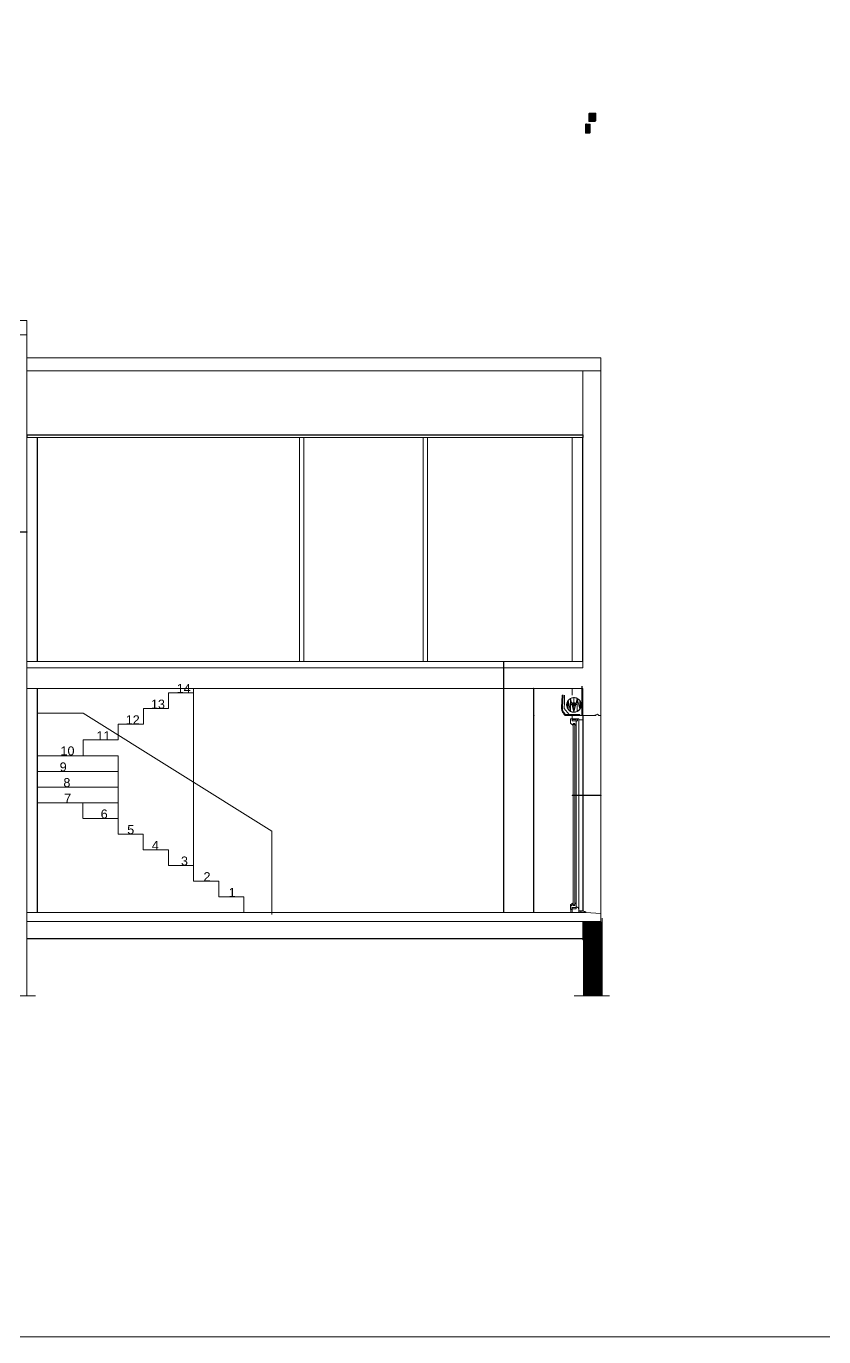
# Model space of a CAD drawing. Header units: metres. Extents: x -12536 to 12621, y -17191 to 9596.
# Drawn here: x -10235 to -9346, y -5461 to -3999 of the extents above; entities that cross this region are included whole.
import ezdxf
from ezdxf.lldxf.tags import DXFTag

# ---------------------------------------------------------------- set-up
doc = ezdxf.new("R2010")
doc.units = ezdxf.units.M
doc.header["$MEASUREMENT"] = 0
doc.header["$PDMODE"] = 2
doc.header["$PDSIZE"] = 0.25
doc.layers.add('B-HAC', color=8, linetype='Continuous', lineweight=9)
doc.layers.add('Calque commun', color=7, linetype='Continuous')
doc.layers.add('Cotations', color=7, linetype='Continuous')
doc.styles.add('Arial3', font='arial.ttf', dxfattribs={"height": 0.1})
doc.styles.add('Arial4', font='arial.ttf', dxfattribs={"height": 0.165})
doc.styles.add('Verdana3', font='verdana.ttf', dxfattribs={"height": 0.064})
tags = doc.linetypes.add('HIDDEN', pattern=[0.375, 0.25, -0.125]).pattern_tags.tags
tags[6:7] = [DXFTag(74, 4), DXFTag(75, 0), DXFTag(340, '0'), DXFTag(46, 1.0), DXFTag(50, 0.0), DXFTag(44, 0.0), DXFTag(45, 0.0)]
tags[4:5] = [DXFTag(74, 4), DXFTag(75, 0), DXFTag(340, '0'), DXFTag(46, 1.0), DXFTag(50, 0.0), DXFTag(44, 0.0), DXFTag(45, 0.0)]
tags = doc.linetypes.add('HIDDENX2', pattern=[0.75, 0.5, -0.25]).pattern_tags.tags
tags[6:7] = [DXFTag(74, 4), DXFTag(75, 0), DXFTag(340, '0'), DXFTag(46, 1.0), DXFTag(50, 0.0), DXFTag(44, 0.0), DXFTag(45, 0.0)]
tags[4:5] = [DXFTag(74, 4), DXFTag(75, 0), DXFTag(340, '0'), DXFTag(46, 1.0), DXFTag(50, 0.0), DXFTag(44, 0.0), DXFTag(45, 0.0)]
doc.dimstyles.new('DIM26', dxfattribs={"dimtxt": 0.1, "dimasz": 0.025, "dimexe": 0.1, "dimexo": 0, "dimgap": 5e-05, "dimtad": 1, "dimzin": 1, "dimdsep": 46, "dimtxsty": 'Arial4', "dimblk": 'ORIGIN', "dimcen": 0.09, "dimdle": 0.1, "dimadec": 0, "dimazin": 0, "dimtfac": 1, "dimtdec": 4, "dimtix": 1, "dimtofl": 0, "dimtmove": 0, "dimatfit": 3, "dimfxl": 0.1, "dimfxlon": 1, "dimfrac": 2, "dimtolj": 1, "dimtzin": 0, "dimarcsym": 2})
doc.dimstyles.new('DIM27', dxfattribs={"dimtxt": 0.064, "dimasz": 0.035, "dimexe": 0.05, "dimexo": 0, "dimgap": 0.05, "dimtad": 1, "dimzin": 1, "dimdsep": 46, "dimtxsty": 'Verdana3', "dimblk": 'ORIGIN', "dimcen": 0.09, "dimdle": 0.05, "dimadec": 0, "dimazin": 0, "dimtfac": 1, "dimtdec": 4, "dimtix": 1, "dimtofl": 0, "dimtmove": 0, "dimatfit": 3, "dimfxl": 0.05, "dimfxlon": 1, "dimfrac": 2, "dimtolj": 1, "dimtzin": 0, "dimarcsym": 2})

# ---------------------------------------------------------------- blocks, each defined once
blk = doc.blocks.new('_ORIGIN')
at = {"color": 0, "linetype": 'ByBlock', "lineweight": -2}
blk.add_line((0, 0), (-1, 0), dxfattribs=at)
blk.add_circle((0, 0), 0.5, dxfattribs=at)
blk = doc.blocks.new('*D1782')
at = {"layer": 'Cotations', "color": 0, "linetype": 'ByBlock', "lineweight": -2, "transparency": 16777216}
for p, q in [((-9702.4, -4707.8), (-9702.5, -4707.8)), ((-9702.4, -4737.8), (-9702.4, -4707.8)), ((-9702.4, -4737.8), (-9702.5, -4737.8))]:
    blk.add_line(p, q, dxfattribs=at)
at = {"layer": 'Defpoints', "color": 0, "linetype": 'Continuous', "transparency": 16777216}
for p in [(-9702.4, -4707.8), (-9702.4, -4707.8), (-9702.4, -4737.8)]:
    blk.add_point(p, dxfattribs=at)
at = {"layer": 'Cotations', "color": 0, "linetype": 'Continuous', "lineweight": -2, "transparency": 16777216, "xscale": 0.02500000037252903, "yscale": 0.02500000037252903, "zscale": 0.02500000037252903}
for p, rotation in [((-9702.4, -4707.8), 90), ((-9702.4, -4737.8), 270)]:
    blk.add_blockref('_ORIGIN', p, dxfattribs=dict(at, rotation=rotation))
at = {"layer": 'Cotations', "color": 7, "linetype": 'Continuous', "lineweight": 5, "transparency": 16777216, "insert": (-9702.4, -4722.8), "char_height": 0.165, "attachment_point": 8, "rotation": 90, "line_spacing_factor": 0.776067, "style": 'Arial4'}
blk.add_mtext('\\A1;30.00', dxfattribs=at)
blk = doc.blocks.new('*D1794')
at = {"layer": 'Cotations', "color": 0, "linetype": 'ByBlock', "lineweight": -2, "transparency": 16777216}
for p, q in [((-9702.4, -4737.8), (-9702.5, -4737.8)), ((-9702.4, -4987.8), (-9702.4, -4737.8)), ((-9702.4, -4987.8), (-9702.5, -4987.8))]:
    blk.add_line(p, q, dxfattribs=at)
at = {"layer": 'Defpoints', "color": 0, "linetype": 'Continuous', "transparency": 16777216}
for p in [(-9702.4, -4737.8), (-9702.4, -4737.8), (-9702.4, -4987.8)]:
    blk.add_point(p, dxfattribs=at)
at = {"layer": 'Cotations', "color": 0, "linetype": 'Continuous', "lineweight": -2, "transparency": 16777216, "xscale": 0.02500000037252903, "yscale": 0.02500000037252903, "zscale": 0.02500000037252903}
for p, rotation in [((-9702.4, -4737.8), 90), ((-9702.4, -4987.8), 270)]:
    blk.add_blockref('_ORIGIN', p, dxfattribs=dict(at, rotation=rotation))
at = {"layer": 'Cotations', "color": 7, "linetype": 'Continuous', "lineweight": 5, "transparency": 16777216, "insert": (-9702.4, -4862.8), "char_height": 0.165, "attachment_point": 8, "rotation": 90, "line_spacing_factor": 0.776067, "style": 'Arial4'}
blk.add_mtext('\\A1;250.00', dxfattribs=at)
blk = doc.blocks.new('*D1796')
at = {"layer": 'Calque commun', "color": 0, "linetype": 'ByBlock', "lineweight": -2, "transparency": 16777216}
for p, q in [((-10254.3, -4563.2), (-10254.3, -4563.3)), ((-10254.3, -4563.3), (-10234.4, -4563.3)), ((-10234.3, -4563.3), (-10234.4, -4563.3)), ((-10234.3, -4563.2), (-10234.3, -4563.3))]:
    blk.add_line(p, q, dxfattribs=at)
at = {"layer": 'Calque commun', "color": 0, "linetype": 'Continuous', "lineweight": -2, "transparency": 16777216}
blk.add_line((-10234.3, -4563.3), (-10234.2, -4563.3), dxfattribs=at)
at = {"layer": 'Defpoints', "color": 0, "linetype": 'Continuous', "transparency": 16777216}
for p in [(-10254.3, -4530.7), (-10234.3, -4530.7), (-10234.3, -4563.3)]:
    blk.add_point(p, dxfattribs=at)
at = {"layer": 'Calque commun', "color": 0, "linetype": 'Continuous', "lineweight": -2, "transparency": 16777216, "xscale": 0.03500000014901161, "yscale": 0.03500000014901161, "zscale": 0.03500000014901161, "rotation": 180}
for p in [(-10254.3, -4563.3), (-10234.3, -4563.3)]:
    blk.add_blockref('_ORIGIN', p, dxfattribs=at)
at = {"layer": 'Calque commun', "color": 170, "linetype": 'Continuous', "lineweight": 5, "transparency": 16777216, "insert": (-10244.3, -4563.2), "char_height": 0.064, "attachment_point": 8, "line_spacing_factor": 0.770449, "style": 'Verdana3'}
blk.add_mtext('\\A1;20.00', dxfattribs=at)
blk = doc.blocks.new('*D1806')
at = {"layer": 'Cotations', "color": 0, "linetype": 'ByBlock', "lineweight": -2, "transparency": 16777216}
for p, q in [((-9669, -4767.8), (-9669.2, -4767.8)), ((-9669.1, -4987.8), (-9669.1, -4767.8)), ((-9669, -4987.8), (-9669.2, -4987.8))]:
    blk.add_line(p, q, dxfattribs=at)
at = {"layer": 'Defpoints', "color": 0, "linetype": 'Continuous', "transparency": 16777216}
for p in [(-9669.1, -4767.8), (-9655.1, -4767.8), (-9655.1, -4987.8)]:
    blk.add_point(p, dxfattribs=at)
at = {"layer": 'Cotations', "color": 0, "linetype": 'Continuous', "lineweight": -2, "transparency": 16777216, "xscale": 0.02500000037252903, "yscale": 0.02500000037252903, "zscale": 0.02500000037252903}
for p, rotation in [((-9669.1, -4767.8), 90), ((-9669.1, -4987.8), 270)]:
    blk.add_blockref('_ORIGIN', p, dxfattribs=dict(at, rotation=rotation))
at = {"layer": 'Cotations', "color": 7, "linetype": 'Continuous', "lineweight": 5, "transparency": 16777216, "insert": (-9669.1, -4877.8), "char_height": 0.165, "attachment_point": 8, "rotation": 90, "line_spacing_factor": 0.776067, "style": 'Arial4'}
blk.add_mtext('\\A1;220.00', dxfattribs=at)
blk = doc.blocks.new('*D1807')
at = {"layer": 'Cotations', "color": 0, "linetype": 'ByBlock', "lineweight": -2, "transparency": 16777216}
for p, q in [((-9626.3, -4856.9), (-9626.3, -4857.1)), ((-9626.3, -4857), (-9614.3, -4857)), ((-9614.3, -4856.9), (-9614.3, -4857.1))]:
    blk.add_line(p, q, dxfattribs=at)
at = {"layer": 'Defpoints', "color": 0, "linetype": 'Continuous', "transparency": 16777216}
for p in [(-9626.3, -4737.8), (-9614.3, -4737.8), (-9614.3, -4857)]:
    blk.add_point(p, dxfattribs=at)
at = {"layer": 'Cotations', "color": 0, "linetype": 'Continuous', "lineweight": -2, "transparency": 16777216, "xscale": 0.02500000037252903, "yscale": 0.02500000037252903, "zscale": 0.02500000037252903, "rotation": 180}
blk.add_blockref('_ORIGIN', (-9626.3, -4857), dxfattribs=at)
at = {"layer": 'Cotations', "color": 0, "linetype": 'Continuous', "lineweight": -2, "transparency": 16777216, "xscale": 0.02500000037252903, "yscale": 0.02500000037252903, "zscale": 0.02500000037252903}
blk.add_blockref('_ORIGIN', (-9614.3, -4857), dxfattribs=at)
at = {"layer": 'Cotations', "color": 7, "linetype": 'Continuous', "lineweight": 5, "transparency": 16777216, "insert": (-9620.3, -4857), "char_height": 0.165, "attachment_point": 8, "line_spacing_factor": 0.776067, "style": 'Arial4'}
blk.add_mtext('\\A1;12.00', dxfattribs=at)
blk = doc.blocks.new('*D1808')
at = {"layer": 'Cotations', "color": 0, "linetype": 'ByBlock', "lineweight": -2, "transparency": 16777216}
for p, q in [((-9614.3, -4856.9), (-9614.3, -4857.1)), ((-9614.3, -4857), (-9594.3, -4857)), ((-9594.3, -4856.9), (-9594.3, -4857.1))]:
    blk.add_line(p, q, dxfattribs=at)
at = {"layer": 'Defpoints', "color": 0, "linetype": 'Continuous', "transparency": 16777216}
for p in [(-9594.3, -4728.4), (-9614.3, -4737.8), (-9594.3, -4857)]:
    blk.add_point(p, dxfattribs=at)
at = {"layer": 'Cotations', "color": 0, "linetype": 'Continuous', "lineweight": -2, "transparency": 16777216, "xscale": 0.02500000037252903, "yscale": 0.02500000037252903, "zscale": 0.02500000037252903, "rotation": 180}
blk.add_blockref('_ORIGIN', (-9614.3, -4857), dxfattribs=at)
at = {"layer": 'Cotations', "color": 0, "linetype": 'Continuous', "lineweight": -2, "transparency": 16777216, "xscale": 0.02500000037252903, "yscale": 0.02500000037252903, "zscale": 0.02500000037252903}
blk.add_blockref('_ORIGIN', (-9594.3, -4857), dxfattribs=at)
at = {"layer": 'Cotations', "color": 7, "linetype": 'Continuous', "lineweight": 5, "transparency": 16777216, "insert": (-9604.3, -4857), "char_height": 0.165, "attachment_point": 8, "line_spacing_factor": 0.776067, "style": 'Arial4'}
blk.add_mtext('\\A1;20.00', dxfattribs=at)
blk = doc.blocks.new('*D1809')
at = {"layer": 'Cotations', "color": 0, "linetype": 'ByBlock', "lineweight": -2, "transparency": 16777216}
for p, q in [((-9669, -4737.8), (-9669.2, -4737.8)), ((-9669.1, -4767.8), (-9669.1, -4737.8)), ((-9669, -4767.8), (-9669.2, -4767.8))]:
    blk.add_line(p, q, dxfattribs=at)
at = {"layer": 'Defpoints', "color": 0, "linetype": 'Continuous', "transparency": 16777216}
for p in [(-9669.1, -4737.8), (-9655.1, -4737.8), (-9655.1, -4767.8)]:
    blk.add_point(p, dxfattribs=at)
at = {"layer": 'Cotations', "color": 0, "linetype": 'Continuous', "lineweight": -2, "transparency": 16777216, "xscale": 0.02500000037252903, "yscale": 0.02500000037252903, "zscale": 0.02500000037252903}
for p, rotation in [((-9669.1, -4737.8), 90), ((-9669.1, -4767.8), 270)]:
    blk.add_blockref('_ORIGIN', p, dxfattribs=dict(at, rotation=rotation))
at = {"layer": 'Cotations', "color": 7, "linetype": 'Continuous', "lineweight": 5, "transparency": 16777216, "insert": (-9669.1, -4752.8), "char_height": 0.165, "attachment_point": 8, "rotation": 90, "line_spacing_factor": 0.776067, "style": 'Arial4'}
blk.add_mtext('\\A1;30.00', dxfattribs=at)

msp = doc.modelspace()

# ---------------------------------------------------------------- hatches: boundary and pattern name
at = {"layer": 'B-HAC'}
h = msp.add_hatch(dxfattribs=at)
h.set_pattern_fill('ANSI32', color=1, angle=-90)
h.set_pattern_definition([(315, (-5661.06464, -9397.60218), (0.265165043, 0.265165043), []), (315, (-5661.06464, -9397.77895), (0.265165043, 0.265165043), [])])
h.paths.add_polyline_path([(-9593.725, -4998.015), (-9593.565, -5080.602), (-9613.565, -5080.602), (-9613.725, -4998.015)])
h.paths.add_polyline_path([(-9611.502, -4108.174), (-9605.993, -4108.248), (-9605.993, -4118.592), (-9611.502, -4118.517)])
h.paths.add_polyline_path([(-9607.592, -4096.016), (-9599.759, -4095.972), (-9599.733, -4105.244), (-9607.566, -4105.288)])

# ---------------------------------------------------------------- linework, layer by layer
at = {"layer": 'Calque commun', "color": 7, "linetype": 'Continuous', "lineweight": 20}
for p, q in [((-10234.316, -4369.016), (-10234.316, -4343.391)), ((-10234.316, -4369.016), (-10234.316, -5080.714)), ((-9594.317, -4369.016), (-9594.317, -4487.817)), ((-9614.316, -4487.817), (-9614.316, -4383.658)), ((-9613.994, -4454.817), (-10233.994, -4454.817)), ((-10233.994, -4457.817), (-10233.994, -4454.817)), ((-9613.994, -4457.817), (-10233.994, -4457.817)), ((-10222.316, -4707.817), (-10222.316, -4457.817)), ((-9626.321, -4458.317), (-9626.321, -4707.817)), ((-9613.994, -4457.817), (-9613.994, -4454.817)), ((-9594.285, -4467.951), (-9594.322, -4477.364)), ((-9614.322, -4487.817), (-9614.322, -4714.817)), ((-9594.322, -4477.364), (-9594.322, -4477.364)), ((-9594.317, -4767.816), (-9594.317, -4487.817)), ((-10234.316, -4737.817), (-9614.316, -4737.817)), ((-10222.316, -4987.817), (-10222.316, -4737.817)), ((-9626.316, -4737.816), (-9626.316, -4745.449)), ((-9614.316, -4737.816), (-9614.316, -4767.816)), ((-9614.316, -4767.815), (-9614.316, -4737.816)), ((-9614.316, -4737.817), (-9614.316, -4767.816)), ((-9626.317, -4771.618), (-9618.808, -4771.618)), ((-9618.808, -4771.618), (-9626.317, -4771.618)), ((-9613.976, -4767.816), (-9626.316, -4767.816)), ((-9626.316, -4770.758), (-9626.316, -4767.816)), ((-9626.316, -4767.816), (-9626.316, -4771.618)), ((-9618.808, -4771.618), (-9618.808, -4772.815)), ((-9618.808, -4772.815), (-9618.808, -4771.618)), ((-9614.316, -4772.815), (-9618.808, -4772.815)), ((-9601.966, -4767.816), (-9614.316, -4767.816)), ((-9614.316, -4767.816), (-9614.316, -4772.815)), ((-9599.495, -4767.816), (-9614.316, -4767.816)), ((-9601.966, -4767.815), (-9597.965, -4766.658)), ((-9597.965, -4766.658), (-9596.465, -4767.815)), ((-9596.465, -4767.816), (-9594.317, -4767.816)), ((-10234.316, -4987.817), (-9614.316, -4987.817)), ((-10234.316, -4997.819), (-9594.317, -4997.819)), ((-9626.316, -4987.817), (-9610.868, -4987.817)), ((-9614.315, -5016.819), (-9614.315, -4997.819)), ((-9610.868, -4987.817), (-9594.317, -4988.922)), ((-9594.317, -5007.809), (-9594.317, -4988.922)), ((-9614.315, -5016.819), (-10234.316, -5016.819)), ((-9614.315, -5016.819), (-9594.317, -5016.819)), ((-9614.315, -5018.162), (-9614.315, -5016.819)), ((-9594.317, -5018.162), (-9614.315, -5018.162)), ((-9594.317, -5016.819), (-9594.317, -5018.162))]:
    msp.add_line(p, q, dxfattribs=at)
at = {"layer": 'Calque commun', "color": 5, "linetype": 'ByBlock', "lineweight": -2}
msp.add_line((-10233.994, -4454.817), (-9613.994, -4454.817), dxfattribs=at)
at = {"layer": 'Calque commun', "color": 7, "linetype": 'Continuous', "lineweight": 5}
for p, q in [((-10222.316, -4457.817), (-10222.316, -4707.817)), ((-10234.656, -4707.817), (-10222.316, -4707.817)), ((-10222.316, -4707.817), (-10234.316, -4707.817)), ((-10222.316, -4707.817), (-10234.316, -4707.817)), ((-10222.316, -4737.817), (-10222.316, -4987.817)), ((-9634.897, -4753.378), (-9634.897, -4745.449)), ((-9635.178, -4760.327), (-9634.897, -4753.378)), ((-9629.612, -4766.708), (-9635.178, -4760.327)), ((-9629.612, -4766.708), (-9635.178, -4760.327)), ((-9627.866, -4755.572), (-9620.859, -4755.572)), ((-9624.46, -4759.542), (-9624.46, -4752.059)), ((-9628.116, -4771.618), (-9626.317, -4771.618)), ((-9628.116, -4776.618), (-9628.116, -4771.618)), ((-9628.116, -4771.618), (-9626.317, -4771.618)), ((-9628.116, -4776.618), (-9628.116, -4771.618)), ((-9625.042, -4779.052), (-9628.116, -4776.618)), ((-9625.042, -4779.052), (-9628.116, -4776.618)), ((-9626.317, -4767.816), (-9614.316, -4767.816)), ((-9626.317, -4767.816), (-9614.316, -4767.816)), ((-9613.976, -4767.816), (-9626.317, -4767.816)), ((-9626.317, -4772.316), (-9626.317, -4767.816)), ((-9626.317, -4772.316), (-9626.317, -4767.816)), ((-9626.317, -4771.618), (-9626.317, -4773.815)), ((-9626.317, -4771.618), (-9626.317, -4773.815)), ((-9621.817, -4772.316), (-9626.317, -4772.316)), ((-9621.817, -4772.316), (-9626.317, -4772.316)), ((-9626.317, -4773.815), (-9621.817, -4773.815)), ((-9626.317, -4773.815), (-9621.817, -4773.815)), ((-9613.976, -4767.816), (-9626.316, -4767.816)), ((-9623.042, -4777.083), (-9625.042, -4777.083)), ((-9625.042, -4777.083), (-9625.042, -4779.052)), ((-9623.042, -4777.083), (-9625.042, -4777.083)), ((-9625.042, -4777.083), (-9625.042, -4779.052)), ((-9625.042, -4777.083), (-9625.042, -4979.851)), ((-9623.042, -4777.891), (-9625.042, -4777.891)), ((-9623.042, -4777.891), (-9625.042, -4777.891)), ((-9623.042, -4777.891), (-9623.042, -4777.083)), ((-9623.042, -4777.891), (-9623.042, -4777.083)), ((-9623.042, -4777.083), (-9623.042, -4979.851)), ((-9621.817, -4777.891), (-9623.042, -4779.048)), ((-9623.042, -4779.048), (-9623.042, -4777.891)), ((-9621.817, -4777.891), (-9623.042, -4779.048)), ((-9623.042, -4779.048), (-9623.042, -4777.891)), ((-9621.817, -4773.815), (-9621.817, -4772.316)), ((-9621.817, -4773.815), (-9621.817, -4772.316)), ((-9620.317, -4773.815), (-9621.817, -4774.816)), ((-9621.817, -4774.816), (-9621.817, -4773.815)), ((-9621.817, -4773.815), (-9621.817, -4777.891)), ((-9620.317, -4773.815), (-9621.817, -4774.816)), ((-9621.817, -4774.816), (-9621.817, -4773.815)), ((-9621.817, -4773.815), (-9621.817, -4777.891)), ((-9621.817, -4777.891), (-9621.817, -4978.048)), ((-9620.317, -4772.316), (-9620.317, -4773.815)), ((-9620.317, -4772.316), (-9620.317, -4773.815)), ((-9618.808, -4772.815), (-9618.815, -4985.817)), ((-9614.316, -4772.815), (-9614.316, -4985.817)), ((-9613.976, -4767.816), (-9613.976, -4986.72)), ((-9594.317, -4767.816), (-9594.317, -4991.008)), ((-9625.042, -4976.888), (-9628.116, -4979.322)), ((-9628.116, -4979.322), (-9628.116, -4984.322)), ((-9628.116, -4984.322), (-9626.317, -4984.322)), ((-9626.317, -4979.816), (-9627.816, -4979.816)), ((-9627.816, -4979.816), (-9627.816, -4987.816)), ((-9626.317, -4978.935), (-9626.317, -4979.345)), ((-9626.317, -4987.624), (-9626.317, -4982.124)), ((-9626.317, -4982.124), (-9621.817, -4982.124)), ((-9626.317, -4983.624), (-9621.817, -4983.624)), ((-9621.817, -4983.624), (-9626.317, -4983.624)), ((-9623.042, -4979.258), (-9625.042, -4979.258)), ((-9623.042, -4979.851), (-9625.042, -4979.851)), ((-9621.817, -4978.048), (-9623.042, -4976.892)), ((-9621.817, -4982.124), (-9621.817, -4978.048)), ((-9621.817, -4983.624), (-9621.817, -4980.84)), ((-9620.317, -4982.124), (-9621.817, -4981.124)), ((-9621.817, -4982.124), (-9621.817, -4983.624)), ((-9619.256, -4981.898), (-9620.317, -4982.124)), ((-9618.815, -4985.817), (-9619.256, -4981.898))]:
    msp.add_line(p, q, dxfattribs=at)
at = {"layer": 'Calque commun', "color": 3, "linetype": 'ByBlock', "lineweight": -2}
for p, q in [((-10222.316, -4707.817), (-10222.316, -4457.817)), ((-9614.322, -4707.817), (-9614.322, -4457.817)), ((-9615.065, -4746.559), (-9615.065, -4735.422)), ((-10222.316, -4987.817), (-10222.316, -4737.817)), ((-10234.314, -5016.819), (-9614.316, -5016.819))]:
    msp.add_line(p, q, dxfattribs=at)
at = {"layer": 'Calque commun', "color": 15, "linetype": 'Continuous', "lineweight": 20}
for p, q in [((-9930.353, -4457.817), (-9930.353, -4707.817)), ((-9925.353, -4457.817), (-9930.353, -4457.817)), ((-9925.353, -4457.817), (-9925.353, -4707.817)), ((-9792.353, -4457.817), (-9792.353, -4707.817)), ((-9787.353, -4457.817), (-9792.353, -4457.817)), ((-9787.353, -4457.817), (-9787.353, -4707.817)), ((-9925.353, -4707.817), (-9930.353, -4707.817)), ((-9787.353, -4707.817), (-9792.353, -4707.817))]:
    msp.add_line(p, q, dxfattribs=at)
at = {"layer": 'Calque commun', "color": 20, "linetype": 'Continuous', "lineweight": 5}
for p, q in [((-10048.342, -4952.816), (-10048.313, -4737.817)), ((-10132.312, -4882.812), (-10132.114, -4882.812))]:
    msp.add_line(p, q, dxfattribs=at)
at = {"layer": 'Calque commun', "color": 7, "linetype": 'HIDDEN', "lineweight": 20}
msp.add_line((-9592.816, -4994.022), (-9592.816, -5080.714), dxfattribs=at)
at = {"layer": 'Calque commun', "color": 7, "linetype": 'HIDDENX2', "lineweight": 20}
for p, q in [((-10224.713, -5080.713), (-10263.919, -5080.713)), ((-9584.714, -5080.713), (-9623.919, -5080.713))]:
    msp.add_line(p, q, dxfattribs=at)
at = {"layer": 'Calque commun', "color": 20, "linetype": 'Continuous', "lineweight": 5}
for points in [[(-10076.313, -4760.317, 0), (-10076.313, -4742.817, 0), (-10048.313, -4742.817, 0)], [(-10104.312, -4777.817, 0), (-10104.312, -4760.317, 0), (-10076.313, -4760.317, 0)], [(-10132.312, -4795.318, 0), (-10132.312, -4777.817, 0), (-10104.312, -4777.817, 0)], [(-10171.452, -4812.818, 0), (-10171.452, -4795.318, 0), (-10132.312, -4795.318, 0)], [(-10171.65, -4882.811, 0), (-10171.65, -4865.311, 0), (-10222.314, -4865.311, 0)], [(-10132.312, -4900.312, 0), (-10132.312, -4882.812, 0), (-10171.452, -4882.812, 0)], [(-10104.423, -4917.813, 0), (-10104.423, -4900.313, 0), (-10132.45, -4900.313, 0)], [(-10076.396, -4935.314, 0), (-10076.396, -4917.814, 0), (-10104.423, -4917.814, 0)], [(-10048.37, -4952.815, 0), (-10048.37, -4935.315, 0), (-10076.396, -4935.315, 0)], [(-10020.343, -4970.316, 0), (-10020.343, -4952.816, 0), (-10048.37, -4952.816, 0)], [(-9992.316, -4987.817, 0), (-9992.316, -4970.317, 0), (-10020.343, -4970.317, 0)]]:
    msp.add_polyline3d(points, dxfattribs=at)
at = {"layer": 'Cotations', "color": 20, "linetype": 'Continuous', "lineweight": 5}
for p, q in [((-10222.314, -4765.311), (-10171.464, -4765.311)), ((-10132.312, -4865.318), (-10132.312, -4882.812)), ((-9961.159, -4987.818), (-9961.159, -4896.949))]:
    msp.add_line(p, q, dxfattribs=at)
msp.add_polyline3d([(-10171.464, -4765.311, 0), (-9961.159, -4896.949, 0), (-9961.159, -4989.819, 0)], dxfattribs=at)

# ---------------------------------------------------------------- texts
at = {"layer": 'Calque commun', "color": 5, "linetype": 'ByBlock', "lineweight": -2, "style": 'Arial3'}
for s, p in [('8', (-10193.436, -4847.818)), ('7', (-10192.585, -4865.311)), ('6', (-10151.882, -4882.812)), ('5', (-10122.293, -4900.313)), ('4', (-10094.824, -4917.814)), ('3', (-10062.383, -4935.315)), ('2', (-10037.254, -4952.816)), ('1', (-10009.2, -4970.317))]:
    msp.add_text(s, height=10, dxfattribs=at).set_placement(p)
at = {"layer": 'Cotations', "color": 5, "linetype": 'ByBlock', "lineweight": -2, "style": 'Arial3'}
for s, p in [('14', (-10067.041, -4742.817)), ('13', (-10095.794, -4760.317)), ('12', (-10123.926, -4777.817)), ('11', (-10156.567, -4795.539)), ('10', (-10196.655, -4812.451)), ('9', (-10197.575, -4830.318))]:
    msp.add_text(s, height=10, dxfattribs=at).set_placement(p)

# ---------------------------------------------------------------- dimensions: what is measured, and where the dimension line sits
at = {"layer": 'Calque commun', "color": 5, "linetype": 'Continuous', "lineweight": 5}
dim = msp.add_aligned_dim(p1=(-10254.315, -4530.658), p2=(-10234.316, -4530.658), distance=-32.628, dimstyle='DIM27', override={"dimclrt": 170}, dxfattribs=at)
dim.commit()
dim.dimension.update_dxf_attribs({"geometry": '*D1796', "text_midpoint": (-10244.315, -4563.203)})
at = {"layer": 'Cotations', "color": 14, "linetype": 'Continuous', "lineweight": 5}
for p1, p2, distance, picture, middle in [((-9702.422, -4737.817), (-9702.422, -4707.817), 0, '*D1782', (-9702.506, -4722.817)), ((-9702.422, -4987.818), (-9702.422, -4737.817), 0, '*D1794', (-9702.506, -4862.818)), ((-9655.103, -4767.816), (-9655.103, -4737.816), 13.972, '*D1809', (-9669.16, -4752.816)), ((-9626.316, -4737.816), (-9614.316, -4737.816), -119.148, '*D1807', (-9620.316, -4856.88)), ((-9655.103, -4987.816), (-9655.103, -4767.816), 13.972, '*D1806', (-9669.16, -4877.816))]:
    dim = msp.add_aligned_dim(p1=p1, p2=p2, distance=distance, dimstyle='DIM26', override={"dimclrt": 7}, dxfattribs=at)
    dim.commit()
    dim.dimension.update_dxf_attribs({"geometry": picture, "text_midpoint": middle})
dim = msp.add_linear_dim(base=(-9594.317, -4856.964), p1=(-9614.316, -4737.816), p2=(-9594.317, -4728.369), dimstyle='DIM26', override={"dimclrt": 7}, dxfattribs=at)
dim.commit()
dim.dimension.update_dxf_attribs({"geometry": '*D1808', "text_midpoint": (-9604.316, -4856.88)})

# ---------------------------------------------------------------- meshes
at = {"layer": 'Calque commun', "color": 7, "linetype": 'Continuous', "lineweight": 5}
mesh = msp.add_polyface(dxfattribs=at)
corners = [(-6352.223, -1261.028), (-12352.223, -1261.028), (-12352.223, -5461.028), (-6352.223, -5461.028)]
mesh.append_faces([[corners[k] for k in face] for face in [(0, 1, 2, 3)]], dxfattribs={"color": 7})
at = {"layer": 'Calque commun', "color": 7, "linetype": 'Continuous', "lineweight": 20}
mesh = msp.add_polyface(dxfattribs=at)
corners = [(-10234.316, -4327.485), (-10894.314, -4327.485), (-10894.314, -4343.391), (-10234.316, -4343.391)]
mesh.append_faces([[corners[k] for k in face] for face in [(0, 1, 2, 3)]], dxfattribs={"color": 7})
mesh = msp.add_polyface(dxfattribs=at)
corners = [(-10896.316, -4383.658), (-12196.239, -4383.658), (-12196.239, -4369.016), (-10896.316, -4369.016), (-9594.123, -4383.658), (-10234.316, -4383.658), (-10234.316, -4369.016), (-9594.123, -4369.016)]
mesh.append_faces([[corners[k] for k in face] for face in [(0, 1, 2, 3), (4, 5, 6, 7)]], dxfattribs={"color": 7})
mesh = msp.add_polyface(dxfattribs=at)
corners = [(-10234.316, -4714.817), (-10234.316, -4707.817), (-9614.316, -4707.817), (-9614.316, -4714.817)]
mesh.append_faces([[corners[k] for k in face] for face in [(0, 1, 2, 3)]], dxfattribs={"color": 7})
at = {"layer": 'Calque commun', "color": 7, "linetype": 'Continuous', "lineweight": 5}
mesh = msp.add_polyface(dxfattribs=at)
corners = [(-9637.122, -4758.941), (-9638.112, -4758.941), (-9637.204, -4745.449), (-9635.304, -4766.519), (-9635.874, -4765.801), (-9634.84, -4765.522), (-9637.085, -4759.827), (-9637.968, -4760.768), (-9638.076, -4759.857), (-9634.003, -4767.81), (-9633.629, -4766.816), (-9617.82, -4767.81), (-9634.262, -4766.194), (-9636.536, -4762.424), (-9636.211, -4763.249), (-9637.221, -4763.409), (-9635.36, -4764.803), (-9636.385, -4765.04), (-9636.835, -4764.241), (-9635.818, -4764.044), (-9636.289, -4745.449), (-9634.679, -4767.19), (-9636.975, -4760.707), (-9617.82, -4766.815), (-9636.791, -4761.574), (-9637.539, -4762.55), (-9637.789, -4761.667), (-9615.317, -4745.449), (-9614.316, -4745.449), (-9614.316, -4767.816), (-9615.317, -4767.816)]
mesh.append_faces([[corners[k] for k in face] for face in [(11, 10, 23)]], dxfattribs={"vtx0": -1, "color": 7})
mesh.append_faces([[corners[k] for k in face] for face in [(9, 10, 11), (3, 12, 21)]], dxfattribs={"vtx0": -1, "vtx1": -1, "color": 7})
mesh.append_faces([[corners[k] for k in face] for face in [(0, 1, 2), (6, 7, 8), (3, 5, 12), (16, 4, 17), (22, 26, 7), (24, 25, 26), (27, 28, 29), (0, 8, 1), (13, 15, 25)]], dxfattribs={"vtx0": -1, "vtx2": -1, "color": 7})
mesh.append_faces([[corners[k] for k in face] for face in [(30, 27, 29)]], dxfattribs={"vtx1": -1, "color": 7})
mesh.append_faces([[corners[k] for k in face] for face in [(3, 4, 5), (13, 14, 15), (17, 18, 19), (20, 0, 2), (14, 19, 18), (9, 21, 10), (6, 22, 7), (16, 5, 4), (18, 15, 14), (24, 13, 25), (22, 24, 26), (0, 6, 8), (12, 10, 21), (19, 16, 17)]], dxfattribs={"vtx1": -1, "vtx2": -1, "color": 7})
mesh = msp.add_polyface(dxfattribs=at)
corners = [(-9614.316, -4745.449), (-9614.316, -4767.816), (-9615.317, -4767.816), (-9633.629, -4766.816), (-9617.82, -4766.815), (-9617.82, -4767.81), (-9636.385, -4765.04), (-9635.36, -4764.803), (-9635.874, -4765.801), (-9637.789, -4761.667), (-9636.791, -4761.574), (-9637.539, -4762.55), (-9635.304, -4766.519), (-9634.262, -4766.194), (-9634.679, -4767.19), (-9637.221, -4763.409), (-9636.536, -4762.424), (-9634.84, -4765.522), (-9635.818, -4764.044), (-9636.289, -4745.449), (-9637.122, -4758.941), (-9637.204, -4745.449), (-9636.835, -4764.241), (-9636.211, -4763.249), (-9638.112, -4758.941), (-9638.076, -4759.857), (-9636.975, -4760.707), (-9637.968, -4760.768), (-9637.085, -4759.827), (-9634.003, -4767.81), (-9615.317, -4745.449)]
mesh.append_faces([[corners[k] for k in face] for face in [(6, 7, 8), (9, 10, 11), (12, 13, 14), (24, 20, 25), (15, 23, 22), (3, 14, 13)]], dxfattribs={"vtx0": -1, "vtx1": -1, "color": 7})
mesh.append_faces([[corners[k] for k in face] for face in [(8, 7, 17), (6, 18, 7), (22, 23, 18), (26, 9, 27), (15, 16, 23), (3, 5, 29), (28, 27, 25), (3, 29, 14), (12, 17, 13)]], dxfattribs={"vtx0": -1, "vtx2": -1, "color": 7})
mesh.append_faces([[corners[k] for k in face] for face in [(15, 11, 16), (19, 20, 21), (6, 22, 18), (12, 8, 17), (28, 26, 27), (26, 10, 9), (2, 30, 0), (10, 16, 11), (20, 28, 25), (24, 21, 20)]], dxfattribs={"vtx1": -1, "vtx2": -1, "color": 7})
mesh.append_faces([[corners[k] for k in face] for face in [(0, 1, 2), (3, 4, 5)]], dxfattribs={"vtx2": -1, "color": 7})
mesh = msp.add_polyface(dxfattribs=at)
corners = [(-9630.389, -4750.915), (-9627.899, -4748.952), (-9630.784, -4751.417), (-9617.635, -4760.97), (-9616.48, -4753.682), (-9616.48, -4758.705), (-9616.107, -4755.556), (-9616.307, -4754.296), (-9616.182, -4754.922), (-9631.939, -4758.705), (-9631.939, -4753.682), (-9630.784, -4760.97), (-9618.931, -4750.014), (-9619.963, -4749.264), (-9619.432, -4749.618), (-9631.718, -4753.083), (-9631.451, -4752.504), (-9632.336, -4756.193), (-9632.112, -4754.296), (-9632.112, -4758.091), (-9616.307, -4758.091), (-9616.082, -4756.193), (-9620.52, -4748.952), (-9626.721, -4748.464), (-9627.319, -4748.685), (-9625.481, -4764.22), (-9624.209, -4764.32), (-9624.847, -4764.296), (-9622.938, -4764.22), (-9623.572, -4764.296), (-9619.963, -4763.123), (-9620.52, -4763.435), (-9618.931, -4762.373), (-9632.311, -4755.556), (-9632.236, -4754.922), (-9627.899, -4763.435), (-9618.03, -4761.471), (-9626.721, -4763.923), (-9631.451, -4759.883), (-9631.139, -4760.44), (-9627.319, -4763.702), (-9629.487, -4750.014), (-9628.456, -4749.264), (-9632.236, -4757.465), (-9632.311, -4756.831), (-9616.968, -4759.883), (-9617.28, -4760.44), (-9616.701, -4759.304), (-9617.635, -4751.417), (-9617.28, -4751.947), (-9616.968, -4752.504), (-9628.456, -4763.123), (-9628.986, -4762.768), (-9629.487, -4762.373), (-9622.938, -4748.167), (-9622.312, -4748.291), (-9621.698, -4748.464), (-9626.107, -4748.291), (-9625.481, -4748.167), (-9621.698, -4763.923), (-9622.312, -4764.096), (-9616.701, -4753.083), (-9629.956, -4750.447), (-9631.139, -4751.947), (-9626.107, -4764.096), (-9630.389, -4761.471), (-9629.956, -4761.94), (-9618.463, -4761.94), (-9624.209, -4748.067), (-9624.847, -4748.091), (-9621.099, -4763.702), (-9616.107, -4756.831), (-9616.182, -4757.465), (-9628.986, -4749.618), (-9619.432, -4762.768), (-9618.03, -4750.915), (-9618.463, -4750.447), (-9631.718, -4759.304), (-9623.572, -4748.091), (-9621.099, -4748.685)]
mesh.append_faces([[corners[k] for k in face] for face in [(6, 7, 8), (12, 13, 14), (23, 1, 24), (25, 26, 27), (38, 11, 39), (35, 37, 40), (4, 50, 61), (65, 53, 66), (32, 36, 67), (68, 58, 69), (59, 31, 70), (20, 71, 72), (30, 32, 74), (54, 68, 78)]], dxfattribs={"vtx0": -1, "color": 7})
mesh.append_faces([[corners[k] for k in face] for face in [(0, 1, 2), (17, 19, 44), (19, 10, 9), (48, 22, 75)]], dxfattribs={"vtx0": -1, "vtx1": -1, "color": 7})
mesh.append_faces([[corners[k] for k in face] for face in [(3, 4, 5), (9, 10, 11), (17, 18, 19), (20, 7, 21), (35, 11, 2), (35, 25, 37), (35, 26, 25), (48, 3, 22), (35, 1, 26), (28, 26, 31), (38, 9, 11), (31, 22, 3), (0, 41, 1), (31, 36, 32), (48, 4, 3), (68, 1, 58), (35, 53, 65), (35, 2, 1), (11, 10, 2), (12, 75, 22), (54, 22, 68), (68, 26, 1), (31, 26, 22), (48, 50, 4), (54, 56, 22), (3, 5, 45), (16, 2, 10), (59, 28, 31), (68, 22, 26), (23, 58, 1)]], dxfattribs={"vtx0": -1, "vtx1": -1, "vtx2": -1, "color": 7})
mesh.append_faces([[corners[k] for k in face] for face in [(12, 22, 13), (31, 3, 36), (19, 18, 10), (41, 42, 1), (20, 4, 7), (35, 65, 11), (20, 21, 71)]], dxfattribs={"vtx0": -1, "vtx2": -1, "color": 7})
mesh.append_faces([[corners[k] for k in face] for face in [(30, 31, 32), (17, 33, 18), (20, 5, 4), (6, 21, 7), (35, 51, 53)]], dxfattribs={"vtx1": -1, "vtx2": -1, "color": 7})
mesh.append_faces([[corners[k] for k in face] for face in [(10, 15, 16), (28, 29, 26), (33, 34, 18), (19, 43, 44), (45, 46, 3), (5, 47, 45), (48, 49, 50), (51, 52, 53), (54, 55, 56), (23, 57, 58), (59, 60, 28), (0, 62, 41), (16, 63, 2), (25, 64, 37), (41, 73, 42), (12, 76, 75), (38, 77, 9), (56, 79, 22)]], dxfattribs={"vtx2": -1, "color": 7})
mesh = msp.add_polyface(dxfattribs=at)
corners = [(-9624.755, -4757.434), (-9624.901, -4757.406), (-9625.043, -4757.365), (-9625.316, -4753.892), (-9624.165, -4753.71), (-9623.604, -4753.892), (-9622.627, -4755.132), (-9622.718, -4754.85), (-9622.667, -4754.989), (-9625.043, -4753.779), (-9624.901, -4753.738), (-9624.755, -4753.71), (-9622.852, -4756.557), (-9622.935, -4756.681), (-9623.026, -4756.797), (-9622.575, -4755.572), (-9622.598, -4755.277), (-9622.58, -4755.424), (-9626.14, -4756.428), (-9626.323, -4755.867), (-9625.894, -4756.797), (-9622.598, -4755.867), (-9623.127, -4756.905), (-9625.316, -4757.252), (-9623.878, -4757.365), (-9624.02, -4757.406), (-9624.165, -4757.434), (-9623.127, -4754.239), (-9623.604, -4757.252), (-9623.878, -4753.779), (-9624.46, -4757.458), (-9624.312, -4757.452), (-9622.78, -4756.428), (-9622.78, -4754.716), (-9623.352, -4754.047), (-9623.236, -4754.138), (-9623.352, -4757.098), (-9623.475, -4757.18), (-9625.182, -4753.83), (-9626.294, -4756.012), (-9626.202, -4756.294), (-9623.026, -4754.348), (-9624.46, -4753.686), (-9626.068, -4756.557), (-9625.986, -4756.681), (-9626.202, -4754.85), (-9626.294, -4755.132), (-9626.254, -4754.989), (-9625.569, -4754.047), (-9625.446, -4753.964), (-9622.718, -4756.294), (-9622.627, -4756.012), (-9622.667, -4756.155), (-9622.935, -4754.464), (-9622.852, -4754.587), (-9625.794, -4756.905), (-9623.475, -4753.964), (-9626.254, -4756.155), (-9626.346, -4755.572), (-9626.323, -4755.277), (-9625.569, -4757.098), (-9626.14, -4754.716), (-9626.068, -4754.587), (-9625.894, -4754.348), (-9626.34, -4755.72), (-9624.312, -4753.692), (-9625.794, -4754.239), (-9625.685, -4754.138), (-9624.608, -4757.452), (-9625.446, -4757.18), (-9625.685, -4757.006), (-9623.236, -4757.006), (-9622.58, -4755.72), (-9624.608, -4753.692), (-9625.182, -4757.314), (-9625.986, -4754.464), (-9626.34, -4755.424), (-9623.739, -4757.314), (-9624.02, -4753.738), (-9623.739, -4753.83)]
mesh.append_faces([[corners[k] for k in face] for face in [(6, 7, 8), (15, 16, 17), (30, 26, 31), (27, 34, 35), (28, 36, 37), (43, 20, 44), (45, 46, 47), (3, 48, 49), (50, 51, 52), (58, 19, 64), (0, 30, 68), (55, 60, 70)]], dxfattribs={"vtx0": -1, "color": 7})
mesh.append_faces([[corners[k] for k in face] for face in [(66, 59, 63), (18, 20, 43), (61, 46, 45)]], dxfattribs={"vtx0": -1, "vtx1": -1, "color": 7})
mesh.append_faces([[corners[k] for k in face] for face in [(3, 4, 5), (18, 19, 20), (3, 9, 11), (0, 2, 23), (27, 28, 5), (4, 29, 5), (21, 32, 14), (0, 23, 26), (24, 26, 28), (3, 5, 28), (42, 4, 11), (3, 28, 23), (28, 26, 23), (27, 22, 28), (21, 22, 16), (27, 5, 34), (28, 22, 36), (27, 16, 22), (33, 16, 41), (3, 11, 4), (58, 59, 19), (55, 23, 60), (15, 21, 16), (3, 23, 55), (3, 55, 66), (3, 66, 48), (66, 19, 59), (55, 19, 66), (61, 63, 59), (0, 26, 30)]], dxfattribs={"vtx0": -1, "vtx1": -1, "vtx2": -1, "color": 7})
mesh.append_faces([[corners[k] for k in face] for face in [(21, 14, 22), (6, 33, 7), (39, 18, 40), (61, 59, 46)]], dxfattribs={"vtx0": -1, "vtx2": -1, "color": 7})
mesh.append_faces([[corners[k] for k in face] for face in [(32, 12, 14), (27, 41, 16), (55, 20, 19), (39, 19, 18), (61, 62, 63), (6, 16, 33), (21, 51, 32), (50, 32, 51), (54, 33, 41)]], dxfattribs={"vtx1": -1, "vtx2": -1, "color": 7})
mesh.append_faces([[corners[k] for k in face] for face in [(0, 1, 2), (9, 10, 11), (12, 13, 14), (24, 25, 26), (3, 38, 9), (41, 53, 54), (5, 56, 34), (40, 57, 39), (42, 65, 4), (66, 67, 48), (23, 69, 60), (22, 71, 36), (15, 72, 21), (11, 73, 42), (2, 74, 23), (62, 75, 63), (58, 76, 59), (28, 77, 24), (4, 78, 29), (29, 79, 5)]], dxfattribs={"vtx2": -1, "color": 7})
at = {"layer": 'Calque commun', "color": 20, "linetype": 'Continuous', "lineweight": 5}
mesh = msp.add_polyface(dxfattribs=at)
corners = [(-10222.314, -4830.318), (-10132.312, -4830.318), (-10132.312, -4812.818), (-10222.314, -4812.818)]
mesh.append_faces([[corners[k] for k in face] for face in [(0, 1, 2, 3)]], dxfattribs={"color": 20})
mesh = msp.add_polyface(dxfattribs=at)
corners = [(-10132.312, -4847.818), (-10222.303, -4847.818), (-10222.303, -4830.318), (-10132.312, -4830.318)]
mesh.append_faces([[corners[k] for k in face] for face in [(0, 1, 2, 3)]], dxfattribs={"color": 20})
mesh = msp.add_polyface(dxfattribs=at)
corners = [(-10222.303, -4865.318), (-10132.312, -4865.318), (-10132.312, -4847.818), (-10222.303, -4847.818)]
mesh.append_faces([[corners[k] for k in face] for face in [(0, 1, 2, 3)]], dxfattribs={"color": 20})
at = {"layer": 'Calque commun', "color": 7, "linetype": 'Continuous', "lineweight": 20}
mesh = msp.add_polyface(dxfattribs=at)
corners = [(-9610.856, -4987.818), (-9610.856, -4986.817), (-9614.316, -4985.817), (-9618.815, -4987.817), (-9618.815, -4985.817)]
mesh.append_faces([[corners[k] for k in face] for face in [(3, 2, 4)]], dxfattribs={"vtx0": -1, "color": 7})
mesh.append_faces([[corners[k] for k in face] for face in [(3, 0, 2)]], dxfattribs={"vtx1": -1, "vtx2": -1, "color": 7})
mesh.append_faces([[corners[k] for k in face] for face in [(0, 1, 2)]], dxfattribs={"vtx2": -1, "color": 7})

doc.saveas('drawing.dxf')
